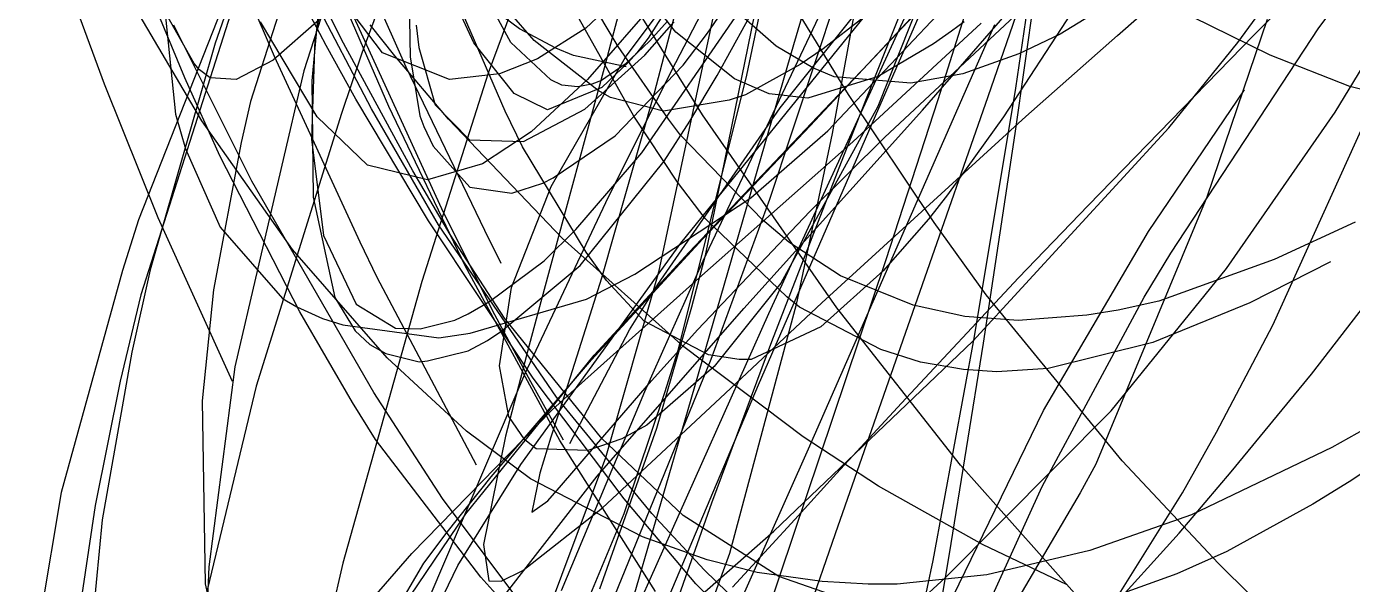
# Model space of a CAD drawing. Header units: metres. Extents: x -233 to 379, y -58 to 1087.
# Drawn here: x -108.64 to -79.75, y -31.21 to -19.05 of the extents above; entities that cross this region are included whole.
import ezdxf

# ---------------------------------------------------------------- set-up
doc = ezdxf.new("R2010")
doc.units = ezdxf.units.M

msp = doc.modelspace()

# ---------------------------------------------------------------- linework, layer by layer
for p, q in [((-95.295, -11.12, -1313.087), (-98.582, -20.069, -1317.945)), ((-82.254, -19.404, -1359.499), (-77.22, -12.502, -1360.644)), ((-100.29, -12.862, -1313.973), (-102.595, -20.019, -1318.006)), ((-90.138, -13.258, -1304.825), (-91.929, -19.455, -1309.28)), ((-80.488, -19.079, -1348.952), (-76.428, -13.71, -1344.308)), ((-101.641, -14.043, -1316.719), (-103.763, -20.69, -1321.258)), ((-86.734, -14.134, -1304.941), (-88.784, -20.652, -1309.431)), ((-86.146, -14.039, -1329.674), (-87.098, -20.393, -1336.654)), ((-102.111, -19.47, -1375.985), (-104.835, -14.312, -1378.811)), ((-85.637, -14.64, -1305.559), (-87.7, -20.582, -1309.937)), ((-102.984, -14.975, -1313.177), (-104.527, -19.416, -1315.82)), ((-101.566, -14.968, -1324.635), (-102.358, -19.331, -1329.152)), ((-90.293, -19.853, -1353.183), (-86.023, -15.291, -1352.42)), ((-99.779, -15.431, -1311.368), (-101.332, -19.636, -1313.774)), ((-103.265, -15.825, -1316.468), (-106.202, -23.265, -1321.158)), ((-100.75, -20.792, -1373.935), (-102.974, -15.667, -1376.931)), ((-95.589, -19.723, -1358.276), (-92.717, -15.867, -1357.47)), ((-93.718, -15.689, -1334.757), (-94.963, -20.504, -1341.324)), ((-92.422, -15.844, -1317.882), (-94.597, -20.024, -1321.007)), ((-87.889, -15.819, -1314.689), (-90.154, -21.006, -1318.346)), ((-100.372, -19.94, -1375.243), (-102.052, -16.139, -1377.414)), ((-92.119, -16.155, -1317.407), (-92.956, -20.115, -1321.269)), ((-84.875, -19.251, -1354.38), (-81.231, -16.046, -1352.359)), ((-95.099, -16.354, -1335.909), (-96.056, -19.964, -1340.206)), ((-88.688, -16.457, -1315.183), (-90.199, -20.241, -1317.893)), ((-88.361, -16.426, -1332.971), (-90.096, -20.792, -1338.723)), ((-93.914, -20.975, -1367.588), (-96.553, -16.71, -1369.924)), ((-90.428, -16.717, -1317.625), (-92.454, -22.822, -1322.732)), ((-104.818, -21.111, -1365.105), (-107.203, -17.058, -1368.355)), ((-105.191, -20.17, -1372.326), (-106.47, -17.089, -1374.338)), ((-98.21, -20.895, -1360.989), (-99.843, -17.147, -1362.762)), ((-94.395, -17.145, -1320.211), (-96.456, -19.09, -1324.305)), ((-91.569, -21.217, -1352.625), (-87.787, -17.167, -1352.318)), ((-95.753, -19.492, -1351.078), (-96.886, -17.583, -1352.813)), ((-103.239, -19.708, -1378.689), (-104.093, -17.714, -1379.396)), ((-98.896, -19.409, -1341.566), (-99.595, -17.879, -1343.023)), ((-93.437, -17.698, -1320.01), (-94.875, -24.402, -1327.299)), ((-93.807, -19.2, -1347.062), (-92.886, -17.855, -1348.07)), ((-88.987, -17.717, -1309.297), (-92.479, -25.309, -1314.594)), ((-90.735, -20.533, -1371.841), (-92.475, -17.687, -1373.38)), ((-92.222, -20.827, -1349.224), (-89.888, -17.908, -1348.516)), ((-89.938, -21.466, -1359.239), (-85.86, -17.649, -1357.381)), ((-89.123, -20.872, -1352.904), (-86.353, -17.689, -1352.326)), ((-81.548, -19.679, -1398.074), (-85.7, -17.629, -1402.368)), ((-103.993, -18.152, -1316.497), (-106.149, -24.899, -1320.751)), ((-101.122, -20.845, -1377.814), (-102.633, -17.958, -1379.751)), ((-102.229, -18.09, -1327.119), (-102.425, -20.235, -1329.356)), ((-101.776, -19.337, -1361.529), (-102.391, -18.095, -1362.436)), ((-100.883, -19.627, -1334.626), (-102.112, -18, -1338.134)), ((-97.9, -19.107, -1347.458), (-99.28, -18.075, -1349.765)), ((-95.413, -21.007, -1350.521), (-97.091, -18.009, -1353.106)), ((-94.387, -18.192, -1330.189), (-95.097, -19.309, -1332.147)), ((-90.993, -18.022, -1317.045), (-93.909, -24.161, -1321.585)), ((-92.626, -18.016, -1319.056), (-93.859, -24.039, -1325.569)), ((-84.011, -17.922, -1331.236), (-86.12, -19.221, -1333.971)), ((-105.674, -18.26, -1333.262), (-105.397, -20.959, -1335.992)), ((-94.698, -18.233, -1341.442), (-96.417, -20.208, -1344.251)), ((-94.495, -19.173, -1352.621), (-95.05, -18.478, -1353.85)), ((-93.593, -20.12, -1349.751), (-92.536, -18.204, -1350.968)), ((-92.306, -19.48, -1344.067), (-93.53, -18.411, -1346.384)), ((-91.183, -21.325, -1350.682), (-88.358, -18.335, -1352.252)), ((-86.661, -18.235, -1333.458), (-87.111, -21.386, -1336.996)), ((-80.129, -20.92, -1353.505), (-78.514, -18.244, -1354.64)), ((-106.94, -20.309, -1376.993), (-107.523, -18.734, -1377.854)), ((-99.555, -23.107, -1374.434), (-101.663, -18.506, -1377.657)), ((-100.302, -18.5, -1331.025), (-100.281, -19.716, -1332.846)), ((-98.089, -19.404, -1352.589), (-98.442, -18.751, -1353.733)), ((-97.58, -19.358, -1349.349), (-98.123, -18.73, -1350.43)), ((-95.232, -21.802, -1348.524), (-93.122, -18.738, -1350.923)), ((-90.61, -18.763, -1323.505), (-91.088, -21.384, -1326.206)), ((-85.865, -18.737, -1339.4), (-87.359, -21.019, -1342.401)), ((-81.901, -19.244, -1352.536), (-81.207, -18.542, -1352.035)), ((-104.987, -19.858, -1348.607), (-105.592, -18.791, -1351.37)), ((-103.73, -22.42, -1375.597), (-105.427, -19.026, -1377.584)), ((-102.31, -21.019, -1354.088), (-103.544, -18.95, -1355.983)), ((-102.258, -18.9, -1340.311), (-103.264, -19.789, -1342.813)), ((-100.615, -19.691, -1370.108), (-101.152, -19.017, -1370.559)), ((-100.151, -19.026, -1332.72), (-100.09, -19.507, -1333.701)), ((-95.168, -19.678, -1347.042), (-94.528, -18.948, -1347.843)), ((-94.666, -18.927, -1341.256), (-95.067, -19.37, -1342.469)), ((-94.389, -23.776, -1351.551), (-90.382, -18.837, -1351.04)), ((-90.404, -18.854, -1336.42), (-91.282, -19.542, -1337.746)), ((-90.64, -21.566, -1353.992), (-87.84, -18.979, -1353.079)), ((-88.214, -18.952, -1340.031), (-88.49, -19.155, -1340.499)), ((-87.552, -19.014, -1312.306), (-88.087, -20.238, -1313.134)), ((-81.613, -18.899, -1339.567), (-82.925, -22.774, -1343.556)), ((-102.358, -19.331, -1329.152), (-102.434, -21.508, -1331.829)), ((-100.223, -22.199, -1359.161), (-101.776, -19.337, -1361.529)), ((-97.111, -19.523, -1346.165), (-97.9, -19.107, -1347.458)), ((-96.456, -19.09, -1324.305), (-97.507, -19.76, -1326.553)), ((-95.097, -19.309, -1332.147), (-95.345, -19.625, -1332.825)), ((-93.215, -20.196, -1349.775), (-94.495, -19.173, -1352.621)), ((-94.333, -19.894, -1346.482), (-93.807, -19.2, -1347.062)), ((-88.49, -19.155, -1340.499), (-88.885, -19.429, -1341.184)), ((-86.12, -19.221, -1333.971), (-87.022, -19.65, -1335.253)), ((-86.867, -21.013, -1355.395), (-84.875, -19.251, -1354.38)), ((-85.513, -22.95, -1354.941), (-81.901, -19.244, -1352.536)), ((-83.708, -23.992, -1352.998), (-80.488, -19.079, -1348.952)), ((-104.527, -19.416, -1315.82), (-105.947, -24.355, -1318.923)), ((-101.463, -20.635, -1375.293), (-102.111, -19.47, -1375.985)), ((-101.332, -19.636, -1313.774), (-101.776, -20.949, -1314.546)), ((-99.423, -20.205, -1330.95), (-100.883, -19.627, -1334.626)), ((-100.09, -19.507, -1333.701), (-99.735, -20.762, -1336.691)), ((-98.013, -20.513, -1339.608), (-98.896, -19.409, -1341.566)), ((-97.22, -20.217, -1349.619), (-98.089, -19.404, -1352.589)), ((-96.183, -20.444, -1346.548), (-97.58, -19.358, -1349.349)), ((-96.726, -19.683, -1345.541), (-97.111, -19.523, -1346.165)), ((-94.655, -21.075, -1349.395), (-95.753, -19.492, -1351.078)), ((-95.067, -19.37, -1342.469), (-95.598, -19.874, -1344.137)), ((-95.345, -19.625, -1332.825), (-95.527, -19.83, -1333.318)), ((-91.929, -19.455, -1309.28), (-94.236, -27.401, -1315.404)), ((-91.51, -19.951, -1342.592), (-92.306, -19.48, -1344.067)), ((-91.282, -19.542, -1337.746), (-91.785, -19.881, -1338.545)), ((-88.885, -19.429, -1341.184), (-90.086, -20.139, -1343.348)), ((-83.753, -21.263, -1359.209), (-82.254, -19.404, -1359.499)), ((-81.491, -25.557, -1351.746), (-78.755, -19.512, -1353.357)), ((-104.869, -19.994, -1348.106), (-104.987, -19.858, -1348.607)), ((-103.264, -19.789, -1342.813), (-104.069, -20.209, -1345.187)), ((-101.37, -23.751, -1377.036), (-103.239, -19.708, -1378.689)), ((-99.449, -21.07, -1369.12), (-100.615, -19.691, -1370.108)), ((-100.281, -19.716, -1332.846), (-100.073, -20.998, -1335.064)), ((-97.507, -19.76, -1326.553), (-98.336, -20.086, -1328.407)), ((-97.21, -22.535, -1358.542), (-95.589, -19.723, -1358.276)), ((-95.575, -19.932, -1343.729), (-96.726, -19.683, -1345.541)), ((-96.476, -20.851, -1345.164), (-95.168, -19.678, -1347.042)), ((-95.598, -19.874, -1344.137), (-96.112, -20.227, -1345.823)), ((-95.527, -19.83, -1333.318), (-96.107, -20.378, -1334.864)), ((-95.816, -21.435, -1344.717), (-94.333, -19.894, -1346.482)), ((-91.785, -19.881, -1338.545), (-92.975, -20.538, -1340.52)), ((-91.269, -20.877, -1353.391), (-90.293, -19.853, -1353.183)), ((-87.022, -19.65, -1335.253), (-88.239, -20.087, -1337.078)), ((-79.81, -20.357, -1396.392), (-81.548, -19.679, -1398.074)), ((-104.43, -21.868, -1371.112), (-105.191, -20.17, -1372.326)), ((-104.637, -20.169, -1347.176), (-104.869, -19.994, -1348.106)), ((-104.069, -20.209, -1345.187), (-104.637, -20.169, -1347.176)), ((-102.595, -20.019, -1318.006), (-104.099, -26.464, -1321.903)), ((-98.658, -23.5, -1372.941), (-100.372, -19.94, -1375.243)), ((-98.582, -20.069, -1317.945), (-100.029, -24.609, -1320.527)), ((-98.336, -20.086, -1328.407), (-99.423, -20.205, -1330.95)), ((-96.417, -20.208, -1344.251), (-97.643, -21.344, -1346.306)), ((-96.975, -20.329, -1348.77), (-97.22, -20.217, -1349.619)), ((-96.056, -19.964, -1340.206), (-96.884, -23.013, -1343.98)), ((-94.597, -20.024, -1321.007), (-96.024, -22.893, -1323.179)), ((-92.956, -20.115, -1321.269), (-94.452, -26.11, -1327.592)), ((-94.189, -21.114, -1349.063), (-93.593, -20.12, -1349.751)), ((-92.459, -20.519, -1348.124), (-93.215, -20.196, -1349.775)), ((-90.086, -20.139, -1343.348), (-91.616, -20.611, -1346.341)), ((-91.044, -20.151, -1341.745), (-91.51, -19.951, -1342.592)), ((-89.374, -20.287, -1338.892), (-91.044, -20.151, -1341.745)), ((-88.239, -20.087, -1337.078), (-89.374, -20.287, -1338.892)), ((-105.772, -23.222, -1375.236), (-106.94, -20.309, -1376.993)), ((-102.425, -20.235, -1329.356), (-102.394, -22.774, -1332.356)), ((-96.107, -20.378, -1334.864), (-97.292, -20.87, -1337.902)), ((-96.633, -20.368, -1347.593), (-96.975, -20.329, -1348.77)), ((-96.327, -20.31, -1346.549), (-96.633, -20.368, -1347.593)), ((-96.112, -20.227, -1345.823), (-96.327, -20.31, -1346.549)), ((-95.916, -20.601, -1346.014), (-96.183, -20.444, -1346.548)), ((-94.963, -20.504, -1341.324), (-96.117, -24.534, -1347.299)), ((-88.087, -20.238, -1313.134), (-91.614, -28.258, -1318.696)), ((-90.199, -20.241, -1317.893), (-90.842, -21.875, -1319.084)), ((-87.098, -20.393, -1336.654), (-87.996, -25.808, -1343.184)), ((-84.196, -23.52, -1352.664), (-82.105, -20.435, -1349.907)), ((-73.755, -21.906, -1391.102), (-79.81, -20.357, -1396.392)), ((-103.763, -20.69, -1321.258), (-103.962, -21.577, -1321.916)), ((-99.885, -23.287, -1373.561), (-101.463, -20.635, -1375.293)), ((-99.084, -24.269, -1371.612), (-100.75, -20.792, -1373.935)), ((-99.735, -20.762, -1336.691), (-98.988, -21.52, -1339.746)), ((-97.292, -20.87, -1337.902), (-98.013, -20.513, -1339.608)), ((-94.761, -20.9, -1343.764), (-95.916, -20.601, -1346.014)), ((-93.336, -20.661, -1341.157), (-94.761, -20.9, -1343.764)), ((-92.975, -20.538, -1340.52), (-93.336, -20.661, -1341.157)), ((-91.616, -20.611, -1346.341), (-92.459, -20.519, -1348.124)), ((-90.096, -20.792, -1338.723), (-92.21, -24.645, -1344.52)), ((-88.865, -23.325, -1370.152), (-90.735, -20.533, -1371.841)), ((-88.784, -20.652, -1309.431), (-89.924, -24.158, -1312.039)), ((-87.7, -20.582, -1309.937), (-89.13, -24.68, -1313.156)), ((-105.397, -20.959, -1335.992), (-105.174, -21.714, -1336.852)), ((-101.776, -20.949, -1314.546), (-103.636, -26.89, -1318.123)), ((-101.208, -22.072, -1352.311), (-102.31, -21.019, -1354.088)), ((-99.662, -23.37, -1375.897), (-101.122, -20.845, -1377.814)), ((-100.073, -20.998, -1335.064), (-99.987, -21.23, -1335.55)), ((-96.972, -23.664, -1366.977), (-99.449, -21.07, -1369.12)), ((-97.835, -21.673, -1360.56), (-98.21, -20.895, -1360.989)), ((-97.81, -21.559, -1342.751), (-96.476, -20.851, -1345.164)), ((-94.455, -22.445, -1349.049), (-95.413, -21.007, -1350.521)), ((-94.886, -24.672, -1350.436), (-92.222, -20.827, -1349.224)), ((-94.395, -21.423, -1348.997), (-94.655, -21.075, -1349.395)), ((-94.207, -23.965, -1354.104), (-91.269, -20.877, -1353.391)), ((-90.99, -25.18, -1364.896), (-93.914, -20.975, -1367.588)), ((-93.014, -25.198, -1353.928), (-89.123, -20.872, -1352.904)), ((-90.154, -21.006, -1318.346), (-92.7, -26.865, -1322.617)), ((-91.312, -25.069, -1357.276), (-86.867, -21.013, -1355.395)), ((-87.359, -21.019, -1342.401), (-88.576, -22.722, -1344.868)), ((-82.498, -24.324, -1351.961), (-80.129, -20.92, -1353.505)), ((-102.846, -23.907, -1362.344), (-104.818, -21.111, -1365.105)), ((-99.987, -21.23, -1335.55), (-99.779, -21.662, -1336.542)), ((-97.643, -21.344, -1346.306), (-98.706, -22.041, -1348.106)), ((-94.749, -21.984, -1348.411), (-94.189, -21.114, -1349.063)), ((-93.904, -23.681, -1352.927), (-91.569, -21.217, -1352.625)), ((-92.858, -22.783, -1349.745), (-91.183, -21.325, -1350.682)), ((-88.026, -25.907, -1358.583), (-83.753, -21.263, -1359.209)), ((-103.962, -21.577, -1321.916), (-104.567, -24.787, -1324.373)), ((-102.434, -21.508, -1331.829), (-102.172, -23.605, -1334.942)), ((-99.779, -21.662, -1336.542), (-98.982, -22.552, -1339.298)), ((-98.988, -21.52, -1339.746), (-97.81, -21.559, -1342.751)), ((-97.167, -22.352, -1342.816), (-95.816, -21.435, -1344.717)), ((-92.605, -23.266, -1346.3), (-94.395, -21.423, -1348.997)), ((-93.991, -24.535, -1355.198), (-90.64, -21.566, -1353.992)), ((-91.088, -21.384, -1326.206), (-91.871, -25.112, -1330.18)), ((-91.578, -23.086, -1359.869), (-89.938, -21.466, -1359.239)), ((-87.111, -21.386, -1336.996), (-87.797, -25.95, -1342.392)), ((-105.174, -21.714, -1336.852), (-104.424, -23.423, -1338.978)), ((-102.689, -25.268, -1368.281), (-104.43, -21.868, -1371.112)), ((-96.45, -23.97, -1358.807), (-97.835, -21.673, -1360.56)), ((-96.673, -23.476, -1346.758), (-95.232, -21.802, -1348.524)), ((-90.842, -21.875, -1319.084), (-92.41, -25.921, -1322.073)), ((-80.65, -26.627, -1359.27), (-76.852, -21.712, -1359.744)), ((-99.902, -22.395, -1350.131), (-101.208, -22.072, -1352.311)), ((-99.411, -23.581, -1357.894), (-100.223, -22.199, -1359.161)), ((-98.706, -22.041, -1348.106), (-99.902, -22.395, -1350.131)), ((-96.575, -24.256, -1346.147), (-94.749, -21.984, -1348.411)), ((-101.072, -27.028, -1372.311), (-103.73, -22.42, -1375.597)), ((-98.069, -22.682, -1341.313), (-97.389, -22.468, -1342.478)), ((-97.389, -22.468, -1342.478), (-97.167, -22.352, -1342.816)), ((-93.856, -23.238, -1348.133), (-94.455, -22.445, -1349.049)), ((-102.394, -22.774, -1332.356), (-101.924, -24.957, -1335.623)), ((-98.982, -22.552, -1339.298), (-98.069, -22.682, -1341.313)), ((-98.072, -24.736, -1358.384), (-97.21, -22.535, -1358.542)), ((-95.387, -24.445, -1348.237), (-92.858, -22.783, -1349.745)), ((-88.576, -22.722, -1344.868), (-88.994, -23.247, -1345.712)), ((-82.925, -22.774, -1343.556), (-85.345, -28.586, -1349.822)), ((-98.436, -25.333, -1372.684), (-99.555, -23.107, -1374.434)), ((-96.024, -22.893, -1323.179), (-97.791, -26.634, -1326.043)), ((-96.884, -23.013, -1343.98), (-97.416, -24.967, -1346.501)), ((-94.012, -25.654, -1360.499), (-91.578, -23.086, -1359.869)), ((-92.454, -22.822, -1322.732), (-93.735, -26.308, -1325.948)), ((-87.027, -24.53, -1355.885), (-85.513, -22.95, -1354.941)), ((-106.202, -23.265, -1321.158), (-106.546, -24.367, -1321.89)), ((-104.15, -26.783, -1372.74), (-105.772, -23.222, -1375.236)), ((-97.6, -26.716, -1370.94), (-99.885, -23.287, -1373.561)), ((-97.094, -27.126, -1372.416), (-99.662, -23.37, -1375.897)), ((-92.079, -24.943, -1345.475), (-93.856, -23.238, -1348.133)), ((-92.032, -23.75, -1345.448), (-92.605, -23.266, -1346.3)), ((-88.994, -23.247, -1345.712), (-89.975, -24.376, -1347.684)), ((-87.737, -24.898, -1369.118), (-88.865, -23.325, -1370.152)), ((-79.695, -23.314, -1329.731), (-81.458, -24.125, -1331.687)), ((-104.424, -23.423, -1338.978), (-103.066, -24.979, -1341.443)), ((-102.172, -23.605, -1334.942), (-101.461, -25.104, -1338.113)), ((-98.227, -25.403, -1356.008), (-99.411, -23.581, -1357.894)), ((-98.299, -24.218, -1372.452), (-98.658, -23.5, -1372.941)), ((-97.363, -24.158, -1345.86), (-96.673, -23.476, -1346.758)), ((-94.323, -26.032, -1364.629), (-96.972, -23.664, -1366.977)), ((-96.334, -26.312, -1353.296), (-93.904, -23.681, -1352.927)), ((-86.483, -27.414, -1355.904), (-84.196, -23.52, -1352.664)), ((-100.786, -26.273, -1359.418), (-102.846, -23.907, -1362.344)), ((-101.001, -24.52, -1376.699), (-101.37, -23.751, -1377.036)), ((-97.871, -28.591, -1352.348), (-94.389, -23.776, -1351.551)), ((-96.008, -24.585, -1358.213), (-96.45, -23.97, -1358.807)), ((-96.271, -26.211, -1354.617), (-94.207, -23.965, -1354.104)), ((-90.908, -24.486, -1343.806), (-92.032, -23.75, -1345.448)), ((-98.553, -25.045, -1344.137), (-97.363, -24.158, -1345.86)), ((-98.282, -25.685, -1343.719), (-96.575, -24.256, -1346.147)), ((-93.909, -24.161, -1321.585), (-95.18, -27.013, -1323.754)), ((-93.859, -24.039, -1325.569), (-94.153, -25.169, -1326.932)), ((-89.924, -24.158, -1312.039), (-92.705, -32.406, -1318.648)), ((-84.294, -24.948, -1353.761), (-83.708, -23.992, -1352.998)), ((-81.458, -24.125, -1331.687), (-83.973, -25.034, -1334.613)), ((-80.233, -24.182, -1330.254), (-81.993, -25.075, -1332.256)), ((-106.546, -24.367, -1321.89), (-107.881, -29.206, -1325.184)), ((-105.947, -24.355, -1318.923), (-106.343, -26.144, -1320.112)), ((-98.834, -28.605, -1374.574), (-101.001, -24.52, -1376.699)), ((-97.02, -28.072, -1368.642), (-99.084, -24.269, -1371.612)), ((-96.615, -26.883, -1356.151), (-93.991, -24.535, -1355.198)), ((-96.437, -24.995, -1347.571), (-95.387, -24.445, -1348.237)), ((-96.117, -24.534, -1347.299), (-96.368, -25.341, -1348.611)), ((-94.875, -24.402, -1327.299), (-96.03, -28.45, -1332.327)), ((-89.975, -24.376, -1347.684), (-91.333, -25.594, -1350.353)), ((-89.324, -25.124, -1341.567), (-90.908, -24.486, -1343.806)), ((-89.58, -27.26, -1357.321), (-87.027, -24.53, -1355.885)), ((-85.008, -27.426, -1350.4), (-82.498, -24.324, -1351.961)), ((-104.567, -24.787, -1324.373), (-104.812, -27.204, -1326.372)), ((-100.029, -24.609, -1320.527), (-101.749, -30.744, -1324.141)), ((-98.337, -26.442, -1357.796), (-98.072, -24.736, -1358.384)), ((-95.181, -25.475, -1357.026), (-96.008, -24.585, -1358.213)), ((-95.504, -25.66, -1350.766), (-94.886, -24.672, -1350.436)), ((-92.21, -24.645, -1344.52), (-93.659, -26.458, -1347.854)), ((-89.13, -24.68, -1313.156), (-91.022, -30.102, -1317.66)), ((-106.149, -24.899, -1320.751), (-106.599, -26.78, -1322.018)), ((-103.066, -24.979, -1341.443), (-102.75, -25.159, -1341.862)), ((-101.924, -24.957, -1335.623), (-101.479, -25.681, -1337.217)), ((-101.461, -25.104, -1338.113), (-100.603, -25.622, -1340.42)), ((-99.018, -25.312, -1343.408), (-98.553, -25.045, -1344.137)), ((-98.977, -25.735, -1345.698), (-96.437, -24.995, -1347.571)), ((-97.416, -24.967, -1346.501), (-97.692, -25.997, -1347.882)), ((-93.532, -27.148, -1358.009), (-91.312, -25.069, -1357.276)), ((-91.871, -25.112, -1330.18), (-93.323, -30.534, -1336.307)), ((-91.799, -25.168, -1345.061), (-92.079, -24.943, -1345.475)), ((-88.199, -25.37, -1340.024), (-89.324, -25.124, -1341.567)), ((-84.773, -28.512, -1366.323), (-87.737, -24.898, -1369.118)), ((-86.515, -29.076, -1356.806), (-84.294, -24.948, -1353.761)), ((-83.973, -25.034, -1334.613), (-84.86, -25.234, -1335.701)), ((-81.993, -25.075, -1332.256), (-84.107, -25.934, -1334.759)), ((-102.75, -25.159, -1341.862), (-102.194, -25.412, -1342.55)), ((-101.539, -27.246, -1366.389), (-102.689, -25.268, -1368.281)), ((-102.194, -25.412, -1342.55), (-101.751, -25.552, -1343.05)), ((-99.308, -25.45, -1342.932), (-99.018, -25.312, -1343.408)), ((-97.655, -26.792, -1371.446), (-98.436, -25.333, -1372.684)), ((-96.11, -28.03, -1352.552), (-98.227, -25.403, -1356.008)), ((-96.368, -25.341, -1348.611), (-96.994, -27.306, -1352.002)), ((-96.208, -28.847, -1354.848), (-93.014, -25.198, -1353.928)), ((-92.479, -25.309, -1314.594), (-95.732, -32.591, -1319.941)), ((-94.153, -25.169, -1326.932), (-94.913, -27.813, -1330.272)), ((-90.028, -26.087, -1342.52), (-91.799, -25.168, -1345.061)), ((-88.292, -28.609, -1362.321), (-90.99, -25.18, -1364.896)), ((-87.04, -25.456, -1338.48), (-88.199, -25.37, -1340.024)), ((-85.538, -25.341, -1336.553), (-87.04, -25.456, -1338.48)), ((-84.86, -25.234, -1335.701), (-85.538, -25.341, -1336.553)), ((-101.751, -25.552, -1343.05), (-99.654, -25.837, -1345.149)), ((-101.479, -25.681, -1337.217), (-101.158, -25.977, -1338.133)), ((-100.603, -25.622, -1340.42), (-100.066, -25.636, -1341.54)), ((-100.066, -25.636, -1341.54), (-99.308, -25.45, -1342.932)), ((-98.598, -25.892, -1343.238), (-98.282, -25.685, -1343.719)), ((-96.807, -28.134, -1351.596), (-95.504, -25.66, -1350.766)), ((-93.782, -26.206, -1354.789), (-95.181, -25.475, -1357.026)), ((-95.021, -26.769, -1360.623), (-94.012, -25.654, -1360.499)), ((-91.333, -25.594, -1350.353), (-92.857, -26.304, -1353.201)), ((-82.713, -27.89, -1351.125), (-81.491, -25.557, -1351.746)), ((-101.158, -25.977, -1338.133), (-100.811, -26.179, -1339.01)), ((-99.654, -25.837, -1345.149), (-98.977, -25.735, -1345.698)), ((-99.022, -26.119, -1342.559), (-98.598, -25.892, -1343.238)), ((-92.41, -25.921, -1322.073), (-93.719, -29.437, -1324.739)), ((-92.363, -30.044, -1358.159), (-88.026, -25.907, -1358.583)), ((-87.996, -25.808, -1343.184), (-88.898, -30.685, -1349.685)), ((-87.797, -25.95, -1342.392), (-88.538, -30.543, -1348.256)), ((-84.107, -25.934, -1334.759), (-86.382, -26.506, -1337.592)), ((-106.343, -26.144, -1320.112), (-106.988, -29.797, -1322.636)), ((-100.811, -26.179, -1339.01), (-100.089, -26.356, -1340.611)), ((-99.057, -27.866, -1356.954), (-100.786, -26.273, -1359.418)), ((-99.901, -26.338, -1340.974), (-99.022, -26.119, -1342.559)), ((-99.066, -29.671, -1355.116), (-96.271, -26.211, -1354.617)), ((-97.692, -25.997, -1347.882), (-98.202, -27.979, -1350.66)), ((-94.452, -26.11, -1327.592), (-94.738, -27.031, -1328.672)), ((-91.722, -27.99, -1362.274), (-94.323, -26.032, -1364.629)), ((-93.116, -26.306, -1353.654), (-93.782, -26.206, -1354.789)), ((-89.162, -26.364, -1341.309), (-90.028, -26.087, -1342.52)), ((-104.099, -26.464, -1321.903), (-104.669, -30.826, -1324.768)), ((-100.089, -26.356, -1340.611), (-99.901, -26.338, -1340.974)), ((-98.519, -28.862, -1353.606), (-96.334, -26.312, -1353.296)), ((-98.13, -27.546, -1356.876), (-98.337, -26.442, -1357.796)), ((-93.735, -26.308, -1325.948), (-96.158, -32.253, -1331.971)), ((-93.659, -26.458, -1347.854), (-95.123, -27.739, -1350.885)), ((-92.857, -26.304, -1353.201), (-93.116, -26.306, -1353.654)), ((-88.23, -26.527, -1340.034), (-89.162, -26.364, -1341.309)), ((-87.505, -26.574, -1339.062), (-88.23, -26.527, -1340.034)), ((-86.382, -26.506, -1337.592), (-87.505, -26.574, -1339.062)), ((-106.599, -26.78, -1322.018), (-107.143, -29.487, -1323.899)), ((-97.791, -26.634, -1326.043), (-99.831, -31.412, -1329.764)), ((-97.279, -27.469, -1370.845), (-97.655, -26.792, -1371.446)), ((-95.62, -29.342, -1368.577), (-97.6, -26.716, -1370.94)), ((-96.044, -27.945, -1360.539), (-95.021, -26.769, -1360.623)), ((-82.395, -28.754, -1359.065), (-80.65, -26.627, -1359.27)), ((-103.636, -26.89, -1318.123), (-105.099, -32.958, -1322.013)), ((-99.575, -29.334, -1370.39), (-101.072, -27.028, -1372.311)), ((-97.195, -27.412, -1356.358), (-96.615, -26.883, -1356.151)), ((-95.019, -29.659, -1369.528), (-97.094, -27.126, -1372.416)), ((-95.18, -27.013, -1323.754), (-96.995, -31.347, -1327.116)), ((-96.09, -29.538, -1358.378), (-93.532, -27.148, -1358.009)), ((-94.738, -27.031, -1328.672), (-95.629, -29.668, -1331.901)), ((-92.7, -26.865, -1322.617), (-95.176, -32.722, -1327.075)), ((-104.812, -27.204, -1326.372), (-104.747, -31.194, -1330.027)), ((-101.037, -28.052, -1365.559), (-101.539, -27.246, -1366.389)), ((-100.246, -30.536, -1357.244), (-97.195, -27.412, -1356.358)), ((-96.994, -27.306, -1352.002), (-97.218, -28.001, -1353.385)), ((-94.236, -27.401, -1315.404), (-95.778, -32.707, -1319.873)), ((-90.991, -28.793, -1358.025), (-89.58, -27.26, -1357.321)), ((-88.63, -31.066, -1348.159), (-85.008, -27.426, -1350.4)), ((-88.453, -31.463, -1358.785), (-86.483, -27.414, -1355.904)), ((-78.643, -27.346, -1330.585), (-80.205, -28.222, -1332.347)), ((-97.783, -28.06, -1356.034), (-98.13, -27.546, -1356.876)), ((-96.939, -28.065, -1370.299), (-97.279, -27.469, -1370.845)), ((-97.664, -28.909, -1354.971), (-99.057, -27.866, -1356.954)), ((-98.202, -27.979, -1350.66), (-98.684, -30.339, -1354.441)), ((-97.218, -28.001, -1353.385), (-97.459, -28.779, -1355.165)), ((-96.986, -29.043, -1359.975), (-96.044, -27.945, -1360.539)), ((-94.913, -27.813, -1330.272), (-96.158, -31.308, -1335.192)), ((-95.123, -27.739, -1350.885), (-95.674, -28.035, -1351.951)), ((-90.083, -29.069, -1360.77), (-91.722, -27.99, -1362.274)), ((-83.455, -29.209, -1350.772), (-82.713, -27.89, -1351.125)), ((-98.743, -31.047, -1361.756), (-101.037, -28.052, -1365.559)), ((-97.538, -28.256, -1355.515), (-97.783, -28.06, -1356.034)), ((-96.409, -28.288, -1353.35), (-97.538, -28.256, -1355.515)), ((-94.941, -31.359, -1365.574), (-97.02, -28.072, -1368.642)), ((-95.674, -28.035, -1351.951), (-96.409, -28.288, -1353.35)), ((-94.338, -29.704, -1349.624), (-96.11, -28.03, -1352.552)), ((-91.614, -28.258, -1318.696), (-92.528, -30.315, -1320.216)), ((-80.205, -28.222, -1332.347), (-83.262, -29.693, -1335.908)), ((-99.245, -30.791, -1352.732), (-97.871, -28.591, -1352.348)), ((-96.03, -28.45, -1332.327), (-97.341, -31.96, -1337.315)), ((-85.345, -28.586, -1349.822), (-85.684, -29.212, -1350.543)), ((-82.67, -30.749, -1364.289), (-84.773, -28.512, -1366.323)), ((-99.477, -30.068, -1353.714), (-98.519, -28.862, -1353.606)), ((-99.217, -32.714, -1355.647), (-96.208, -28.847, -1354.848)), ((-97.459, -28.779, -1355.165), (-97.629, -29.634, -1358.17)), ((-91.905, -29.793, -1358.431), (-90.991, -28.793, -1358.025)), ((-85.809, -31.394, -1359.874), (-88.292, -28.609, -1362.321)), ((-83.529, -30.093, -1358.934), (-82.395, -28.754, -1359.065)), ((-79.442, -28.72, -1327.044), (-79.829, -28.968, -1327.553)), ((-95.222, -30.17, -1351.535), (-97.664, -28.909, -1354.971)), ((-97.285, -29.382, -1359.603), (-96.986, -29.043, -1359.975)), ((-87.812, -30.339, -1358.657), (-90.083, -29.069, -1360.77)), ((-88.09, -32.527, -1358.975), (-86.515, -29.076, -1356.806)), ((-79.829, -28.968, -1327.553), (-80.621, -29.455, -1328.609)), ((-107.881, -29.206, -1325.184), (-108.639, -33.668, -1328.441)), ((-97.498, -32.105, -1367.629), (-99.575, -29.334, -1370.39)), ((-97.629, -29.634, -1358.17), (-97.285, -29.382, -1359.603)), ((-94.058, -31.193, -1366.656), (-95.62, -29.342, -1368.577)), ((-93.719, -29.437, -1324.739), (-94.562, -31.824, -1326.597)), ((-85.684, -29.212, -1350.543), (-87.025, -31.487, -1353.236)), ((-85.019, -31.709, -1350.085), (-83.455, -29.209, -1350.772)), ((-80.621, -29.455, -1328.609), (-82.489, -30.489, -1331.163)), ((-107.143, -29.487, -1323.899), (-107.431, -31.436, -1325.313)), ((-100.28, -31.459, -1355.146), (-99.066, -29.671, -1355.116)), ((-97.825, -30.906, -1357.697), (-96.09, -29.538, -1358.378)), ((-95.629, -29.668, -1331.901), (-97.08, -33.157, -1336.684)), ((-93.869, -30.894, -1367.904), (-95.019, -29.659, -1369.528)), ((-92.251, -31.035, -1346.18), (-94.338, -29.704, -1349.624)), ((-83.262, -29.693, -1335.908), (-85.475, -30.47, -1338.606)), ((-106.988, -29.797, -1322.636), (-107.219, -32.143, -1324.367)), ((-92.473, -30.415, -1358.658), (-91.905, -29.793, -1358.431)), ((-99.983, -30.741, -1353.756), (-99.477, -30.068, -1353.714)), ((-97.036, -34.157, -1357.843), (-92.363, -30.044, -1358.159)), ((-93.815, -30.67, -1349.579), (-95.222, -30.17, -1351.535)), ((-92.528, -30.315, -1320.216), (-93.962, -33.547, -1322.672)), ((-91.022, -30.102, -1317.66), (-93.262, -36.555, -1323.49)), ((-88.776, -35.874, -1358.233), (-83.529, -30.093, -1358.934)), ((-101.056, -31.466, -1357.413), (-100.246, -30.536, -1357.244)), ((-98.684, -30.339, -1354.441), (-98.565, -31.129, -1356.474)), ((-93.323, -30.534, -1336.307), (-93.954, -32.245, -1338.416)), ((-93.257, -31.269, -1358.916), (-92.473, -30.415, -1358.658)), ((-88.538, -30.543, -1348.256), (-88.627, -31.054, -1348.962)), ((-85.968, -31.213, -1356.922), (-87.812, -30.339, -1358.657)), ((-85.475, -30.47, -1338.606), (-87.717, -30.996, -1341.434)), ((-82.489, -30.489, -1331.163), (-83.584, -30.977, -1332.719)), ((-104.669, -30.826, -1324.768), (-104.751, -32.864, -1326.208)), ((-101.749, -30.744, -1324.141), (-102.131, -32.376, -1325.145)), ((-101.654, -33.592, -1353.519), (-99.983, -30.741, -1353.756)), ((-100.611, -33.643, -1353.136), (-99.245, -30.791, -1352.732)), ((-98.302, -31.137, -1357.118), (-97.825, -30.906, -1357.697)), ((-92.879, -31.852, -1366.493), (-93.869, -30.894, -1367.904)), ((-92.726, -30.943, -1348.082), (-93.815, -30.67, -1349.579)), ((-88.898, -30.685, -1349.685), (-89.496, -33.528, -1354.02)), ((-81.977, -31.439, -1363.612), (-82.67, -30.749, -1364.289)), ((-104.747, -31.194, -1330.027), (-104.579, -31.948, -1330.845)), ((-97.777, -32.118, -1360.158), (-98.743, -31.047, -1361.756)), ((-98.565, -31.129, -1356.474), (-98.302, -31.137, -1357.118)), ((-91.488, -33.739, -1363.376), (-94.058, -31.193, -1366.656)), ((-91.304, -31.143, -1346.153), (-92.726, -30.943, -1348.082)), ((-90.167, -31.756, -1342.792), (-92.251, -31.035, -1346.18)), ((-90.303, -31.199, -1344.812), (-91.304, -31.143, -1346.153)), ((-87.717, -30.996, -1341.434), (-89.675, -31.202, -1343.978)), ((-89.242, -31.627, -1347.776), (-88.63, -31.066, -1348.159)), ((-88.627, -31.054, -1348.962), (-88.732, -31.654, -1349.806)), ((-83.584, -30.977, -1332.719), (-85.012, -31.489, -1334.801)), ((-89.675, -31.202, -1343.978), (-90.303, -31.199, -1344.812))]:
    msp.add_line(p, q)

doc.saveas('drawing.dxf')
